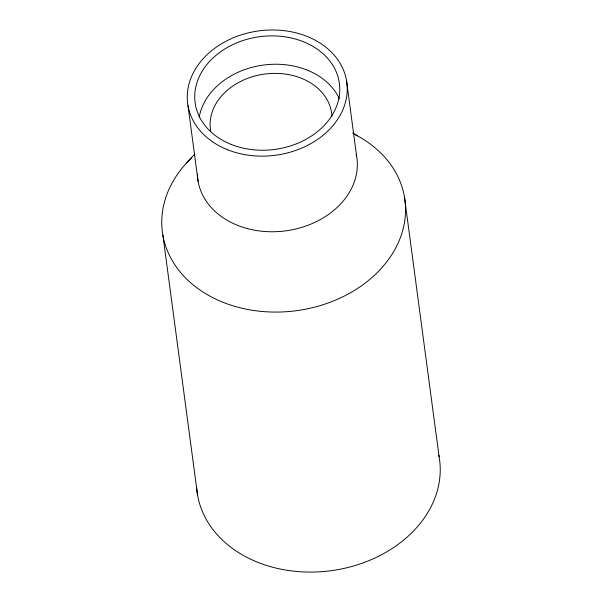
<?xml version="1.0" encoding="UTF-8"?>
<svg xmlns="http://www.w3.org/2000/svg" width="602" height="602" viewBox="0 0 602 602"><rect width="100%" height="100%" fill="white"/><g stroke="black" fill="none" stroke-linecap="round" stroke-linejoin="round"><path stroke-width="0.9" d="M186.628 162.901L194.8 154.12M352.682 132.869L357.43 135.826M404.431 196.824L439.121 456.82M346.519 80.495L356.61 156.129M187.997 105.621L198.088 181.255M162.879 235.111L197.569 495.107M438.798 455.067A122.311 95.59 -7.6 0 1 330.822 570.734A122.311 95.59 -7.6 0 1 196.613 487.123M354.217 134.133A122.311 95.59 -7.6 0 1 380.682 269.034A122.311 95.59 -7.6 0 1 206.742 294.325A122.311 95.59 -7.6 0 1 191.654 157.769M356.264 154.338A80.262 62.728 -7.6 0 1 284.671 230.995A80.262 62.728 -7.6 0 1 197.373 173.993M199.232 117.089A72.774 56.874 -7.6 0 1 263.872 65.001A72.774 56.874 -7.6 0 1 339.438 98.931M210.655 130.995A61.156 47.791 -7.6 0 1 265.648 73.933A61.156 47.791 -7.6 0 1 331.935 116.291M227.564 149.748A80.262 62.728 -7.6 0 0 347.249 88.675A80.262 62.728 -7.6 0 0 226.954 40.755A80.262 62.728 -7.6 0 0 227.564 149.748M231.273 144.457A72.774 56.874 -7.6 0 0 339.776 89.081A72.774 56.874 -7.6 0 0 230.716 45.639A72.774 56.874 -7.6 0 0 231.273 144.457"/></g></svg>
